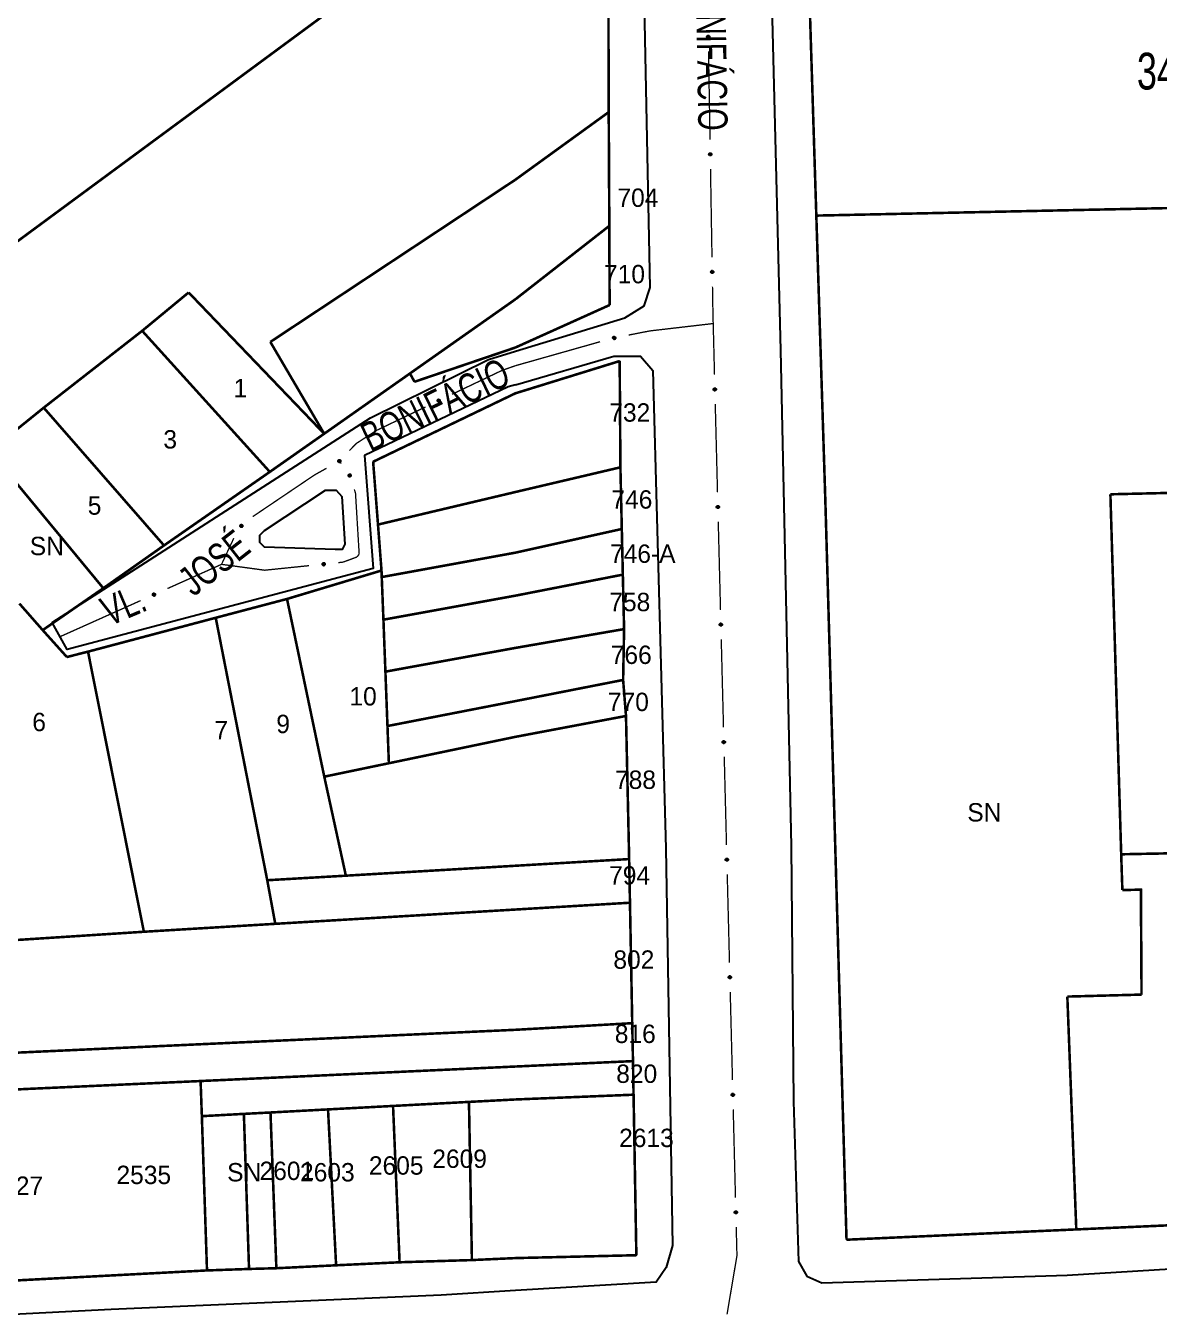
# Model space of a CAD drawing. Extents: x 202481 to 204056, y 4838981 to 4840330.
# Drawn here: x 203411 to 203565.2, y 4839208.1 to 4839383.6 of the extents above; entities that cross this region are included whole.
import ezdxf
from ezdxf.enums import TextEntityAlignment as Align

# ---------------------------------------------------------------- set-up
doc = ezdxf.new("R2010")
doc.units = 0
doc.header["$LTSCALE"] = 1.5
doc.header["$MEASUREMENT"] = 0
for name, color, linetype in [('CD_MALHA_LOTES', 7, 'CONTINUOUS'), ('CD_TXT_QUADRA', 7, 'CONTINUOUS'), ('RU-QUADRA', 210, 'CONTINUOUS'), ('SV-EIXO-RUA-PAV', 20, 'CONTINUOUS'), ('SV-RUA-PAVIM', 7, 'CONTINUOUS'), ('SV-TXT-RUA-N-PAV', 7, 'CONTINUOUS'), ('SV-TXT-RUA-PAV', 7, 'CONTINUOUS'), ('Th_NmrPort', 1, 'CONTINUOUS')]:
    doc.layers.add(name, color=color, linetype=linetype)
doc.styles.add('ARIAL', font='ARIAL.SHX')

msp = doc.modelspace()

# ---------------------------------------------------------------- linework, layer by layer
at = {"layer": 'CD_MALHA_LOTES', "linetype": 'Continuous', "const_width": 0.35, "flags": 128}
for points in [[(203514.69, 4839481.26), (203518.57, 4839357.76)], [(203490.23, 4839403.78), (203490.32, 4839371.84)], [(203396.11, 4839344.12), (203474.37, 4839401.84), (203477.62, 4839402.09)], [(203477.63, 4839362.65), (203490.32, 4839371.84)], [(203490.32, 4839371.84), (203490.4, 4839356.36)], [(203444.27, 4839340.57), (203477.63, 4839362.65)], [(203518.57, 4839357.76), (203598.3, 4839359.46)], [(203519.8, 4839318.93), (203518.57, 4839357.76)], [(203477.63, 4839346.38), (203490.4, 4839356.36)], [(203490.4, 4839356.36), (203490.44, 4839345.59)], [(203426.83, 4839342.08), (203433.15, 4839347.3)], [(203433.15, 4839347.3), (203451.6, 4839328.08)], [(203463.27, 4839336.28), (203477.63, 4839346.38)], [(203490.44, 4839345.59), (203477.62, 4839339.81)], [(203413.43, 4839331.62), (203426.83, 4839342.08)], [(203444.2, 4839322.89), (203426.83, 4839342.08)], [(203451.6, 4839328.08), (203444.27, 4839340.57)], [(203477.62, 4839339.81), (203463.89, 4839335.15)], [(203477.62, 4839333.58), (203491.81, 4839337.97)], [(203491.81, 4839337.97), (203491.91, 4839323.51)], [(203463.27, 4839336.28), (203451.6, 4839328.08)], [(203463.89, 4839335.15), (203463.27, 4839336.28)], [(203458.26, 4839324.27), (203477.62, 4839333.58)], [(203406.12, 4839325.72), (203413.43, 4839331.62)], [(203429.8, 4839312.88), (203413.43, 4839331.62)], [(203451.6, 4839328.08), (203444.2, 4839322.89)], [(203421.54, 4839307.06), (203406.12, 4839325.72)], [(203458.92, 4839315.72), (203458.26, 4839324.27)], [(203477.62, 4839320.15), (203491.91, 4839323.51)], [(203491.91, 4839323.51), (203492.1, 4839315.12)], [(203444.2, 4839322.89), (203429.8, 4839312.88)], [(203458.92, 4839315.72), (203477.62, 4839320.15)], [(203558.59, 4839319.84), (203587.87, 4839320.53)], [(203522.68, 4839218.42), (203519.8, 4839318.93)], [(203560.06, 4839270.86), (203558.59, 4839319.84)], [(203459.4, 4839309.47), (203458.92, 4839315.72)], [(203477.63, 4839311.9), (203492.1, 4839315.12)], [(203492.1, 4839315.12), (203492.24, 4839308.91)], [(203429.8, 4839312.88), (203421.54, 4839307.06)], [(203459.43, 4839308.58), (203477.63, 4839311.9)], [(203446.54, 4839305.6), (203459.4, 4839309.47)], [(203459.43, 4839308.58), (203459.4, 4839309.47)], [(203459.66, 4839302.78), (203459.43, 4839308.58)], [(203477.63, 4839306.05), (203492.24, 4839308.91)], [(203492.24, 4839308.91), (203492.41, 4839301.5)], [(203421.54, 4839307.06), (203413.29, 4839301.36)], [(203459.66, 4839302.78), (203477.63, 4839306.05)], [(203410.12, 4839304.97), (203413.29, 4839301.36)], [(203436.84, 4839303.04), (203446.54, 4839305.6)], [(203451.61, 4839281.42), (203446.54, 4839305.6)], [(203419.46, 4839298.43), (203436.84, 4839303.04)], [(203443.85, 4839267.33), (203436.84, 4839303.04)], [(203459.93, 4839295.71), (203459.66, 4839302.78)], [(203413.29, 4839301.36), (203416.58, 4839297.7)], [(203477.62, 4839298.94), (203492.41, 4839301.5)], [(203492.41, 4839301.5), (203492.28, 4839294.58)], [(203459.93, 4839295.71), (203477.62, 4839298.94)], [(203416.58, 4839297.7), (203419.46, 4839298.43)], [(203427.06, 4839260.32), (203419.46, 4839298.43)], [(203460.21, 4839288.31), (203459.93, 4839295.71)], [(203477.62, 4839291.7), (203492.28, 4839294.58)], [(203492.28, 4839294.58), (203492.67, 4839289.68)], [(203460.21, 4839288.31), (203477.62, 4839291.7)], [(203492.67, 4839289.68), (203477.63, 4839286.84)], [(203492.67, 4839289.68), (203493.1, 4839270.21)], [(203460.4, 4839283.25), (203460.21, 4839288.31)], [(203477.63, 4839286.84), (203460.4, 4839283.25)], [(203451.61, 4839281.42), (203460.4, 4839283.25)], [(203454.55, 4839267.95), (203451.61, 4839281.42)], [(203588.24, 4839271.42), (203560.06, 4839270.86)], [(203560.22, 4839265.99), (203560.06, 4839270.86)], [(203477.63, 4839269.3), (203454.55, 4839267.95)], [(203493.1, 4839270.21), (203477.63, 4839269.3)], [(203493.1, 4839270.21), (203493.21, 4839264.27)], [(203443.85, 4839267.33), (203454.55, 4839267.95)], [(203444.94, 4839261.4), (203443.85, 4839267.33)], [(203562.83, 4839251.77), (203562.74, 4839266.05), (203560.22, 4839265.99)], [(203493.21, 4839264.27), (203444.94, 4839261.4)], [(203493.21, 4839264.27), (203493.52, 4839247.88)], [(203406.51, 4839258.99), (203427.06, 4839260.32)], [(203444.94, 4839261.4), (203427.06, 4839260.32)], [(203552.73, 4839251.5), (203562.83, 4839251.77)], [(203553.95, 4839219.82), (203552.73, 4839251.5)], [(203407.37, 4839243.76), (203477.63, 4839246.98)], [(203477.63, 4839246.98), (203493.52, 4839247.88)], [(203493.52, 4839247.88), (203493.62, 4839242.72)], [(203434.78, 4839240.01), (203493.62, 4839242.72)], [(203493.62, 4839242.72), (203493.7, 4839238.15)], [(203407.59, 4839238.77), (203434.78, 4839240.01)], [(203434.95, 4839235.23), (203434.78, 4839240.01)], [(203471.3, 4839237.17), (203477.62, 4839237.5)], [(203477.62, 4839237.5), (203493.7, 4839238.15)], [(203493.7, 4839238.15), (203494.08, 4839216.31)], [(203444.29, 4839235.73), (203452.12, 4839236.15)], [(203452.12, 4839236.15), (203460.97, 4839236.62)], [(203453.22, 4839214.94), (203452.12, 4839236.15)], [(203460.97, 4839236.62), (203471.3, 4839237.17)], [(203461.86, 4839215.35), (203460.97, 4839236.62)], [(203471.7, 4839215.65), (203471.3, 4839237.17)], [(203434.95, 4839235.23), (203440.67, 4839235.54)], [(203435.65, 4839214.24), (203434.95, 4839235.23)], [(203440.67, 4839235.54), (203444.29, 4839235.73)], [(203441.37, 4839214.44), (203440.67, 4839235.54)], [(203445.09, 4839214.54), (203444.29, 4839235.73)], [(203587.57, 4839221.31), (203553.95, 4839219.82)], [(203553.95, 4839219.82), (203522.68, 4839218.42)], [(203453.22, 4839214.94), (203445.09, 4839214.54)], [(203461.86, 4839215.35), (203453.22, 4839214.94)], [(203471.7, 4839215.65), (203461.86, 4839215.35)], [(203477.64, 4839215.92), (203471.7, 4839215.65)], [(203494.08, 4839216.31), (203477.64, 4839215.92)], [(203435.65, 4839214.24), (203408.78, 4839212.83)], [(203441.37, 4839214.44), (203435.65, 4839214.24)], [(203445.09, 4839214.54), (203441.37, 4839214.44)]]:
    msp.add_lwpolyline(points, dxfattribs=at)
at = {"layer": 'RU-QUADRA', "linetype": 'Continuous', "const_width": 0.18, "flags": 128}
for points in [[(203587.57, 4839221.31), (203553.95, 4839219.82), (203522.68, 4839218.42), (203518.57, 4839357.76), (203514.69, 4839481.26), (203580.36, 4839482.67)], [(203408.78, 4839212.83), (203435.65, 4839214.24), (203441.37, 4839214.44), (203445.09, 4839214.54), (203453.22, 4839214.94), (203461.86, 4839215.35), (203471.7, 4839215.65), (203477.64, 4839215.92), (203494.08, 4839216.31), (203493.7, 4839238.15), (203493.62, 4839242.72), (203493.52, 4839247.88), (203493.21, 4839264.27), (203493.1, 4839270.21), (203492.67, 4839289.68), (203492.28, 4839294.58), (203492.41, 4839301.5), (203492.24, 4839308.91), (203492.1, 4839315.12), (203491.91, 4839323.51), (203491.81, 4839337.97), (203477.62, 4839333.58), (203458.26, 4839324.27), (203458.92, 4839315.72), (203459.4, 4839309.47), (203446.54, 4839305.6), (203436.84, 4839303.04), (203419.46, 4839298.43), (203416.58, 4839297.7), (203413.29, 4839301.36), (203421.54, 4839307.06), (203429.8, 4839312.88), (203444.2, 4839322.89), (203451.6, 4839328.08), (203463.27, 4839336.28), (203463.89, 4839335.15), (203477.63, 4839339.815), (203490.44, 4839345.59), (203490.4, 4839356.36), (203490.32, 4839371.84), (203490.23, 4839403.78)]]:
    msp.add_lwpolyline(points, dxfattribs=at)
at = {"layer": 'SV-EIXO-RUA-PAV'}
for points in [[(203503.762066, 4839381.951533), (203503.726428, 4839381.98503), (203503.702649, 4839382.021106), (203503.691477, 4839382.056903), (203503.689852, 4839382.091111), (203503.692132, 4839382.126294), (203503.702256, 4839382.161259), (203503.722089, 4839382.197577), (203503.75544, 4839382.233562), (203503.793997, 4839382.255492), (203503.828507, 4839382.268323), (203503.864079, 4839382.272071), (203503.89822, 4839382.269284), (203503.934192, 4839382.257566), (203503.970801, 4839382.237108), (203504.006173, 4839382.202697), (203504.029243, 4839382.167169), (203504.039141, 4839382.13226), (203504.042682, 4839382.096475), (203504.039924, 4839382.060584), (203504.029788, 4839382.026319), (203504.009123, 4839381.989496), (203503.974697, 4839381.955034), (203503.939525, 4839381.93162), (203503.904765, 4839381.921235), (203503.869455, 4839381.918542), (203503.834139, 4839381.920399), (203503.798567, 4839381.929113), (203503.762066, 4839381.951533)], [(203504.030683, 4839365.953788), (203503.995045, 4839365.987285), (203503.971266, 4839366.023361), (203503.960094, 4839366.059158), (203503.958469, 4839366.093366), (203503.960749, 4839366.128549), (203503.970873, 4839366.163514), (203503.990706, 4839366.199832), (203504.024057, 4839366.235817), (203504.062614, 4839366.257747), (203504.097123, 4839366.270578), (203504.132696, 4839366.274326), (203504.166837, 4839366.271539), (203504.202809, 4839366.259821), (203504.239418, 4839366.239363), (203504.27479, 4839366.204952), (203504.29786, 4839366.169424), (203504.307757, 4839366.134515), (203504.311299, 4839366.09873), (203504.308541, 4839366.062839), (203504.298405, 4839366.028574), (203504.27774, 4839365.991751), (203504.243314, 4839365.957289), (203504.208142, 4839365.933875), (203504.173381, 4839365.92349), (203504.138072, 4839365.920797), (203504.102755, 4839365.922654), (203504.067184, 4839365.931368), (203504.030683, 4839365.953788)], [(203504.299299, 4839349.956043), (203504.263662, 4839349.98954), (203504.239883, 4839350.025616), (203504.22871, 4839350.061413), (203504.227086, 4839350.095621), (203504.229366, 4839350.130804), (203504.23949, 4839350.165769), (203504.259323, 4839350.202087), (203504.292674, 4839350.238072), (203504.331231, 4839350.260002), (203504.36574, 4839350.272833), (203504.401312, 4839350.276581), (203504.435454, 4839350.273794), (203504.471426, 4839350.262076), (203504.508034, 4839350.241618), (203504.543407, 4839350.207207), (203504.566477, 4839350.171679), (203504.576374, 4839350.13677), (203504.579916, 4839350.100985), (203504.577158, 4839350.065094), (203504.567022, 4839350.030829), (203504.546357, 4839349.994006), (203504.511931, 4839349.959544), (203504.476759, 4839349.93613), (203504.441998, 4839349.925745), (203504.406688, 4839349.923052), (203504.371372, 4839349.924909), (203504.335801, 4839349.933623), (203504.299299, 4839349.956043)], [(203490.913192, 4839341.204499), (203490.939929, 4839341.245452), (203490.971282, 4839341.275182), (203491.00457, 4839341.292451), (203491.037964, 4839341.300042), (203491.073003, 4839341.30396), (203491.1092, 4839341.300116), (203491.148431, 4839341.28695), (203491.1897, 4839341.260417), (203491.218045, 4839341.226297), (203491.236722, 4839341.194568), (203491.246642, 4839341.160202), (203491.249877, 4839341.1261), (203491.244641, 4839341.088632), (203491.230911, 4839341.049006), (203491.203227, 4839341.008154), (203491.172289, 4839340.979218), (203491.139653, 4839340.96336), (203491.105041, 4839340.953605), (203491.069221, 4839340.950035), (203491.03371, 4839340.954013), (203490.993838, 4839340.967909), (203490.953879, 4839340.995767), (203490.924667, 4839341.026295), (203490.908354, 4839341.058699), (203490.899518, 4839341.092991), (203490.895162, 4839341.128087), (203490.897511, 4839341.164635), (203490.913192, 4839341.204499)], [(203504.660044, 4839333.959289), (203504.624117, 4839333.992474), (203504.600026, 4839334.028342), (203504.588543, 4839334.064041), (203504.586621, 4839334.098233), (203504.588595, 4839334.133435), (203504.598415, 4839334.168487), (203504.617931, 4839334.204976), (203504.650968, 4839334.241249), (203504.689333, 4839334.263514), (203504.72373, 4839334.276644), (203504.759268, 4839334.280701), (203504.793433, 4839334.278211), (203504.829505, 4839334.266806), (203504.86629, 4839334.246667), (203504.90196, 4839334.212564), (203504.925338, 4839334.177238), (203504.935538, 4839334.142417), (203504.939391, 4839334.106664), (203504.936945, 4839334.07075), (203504.927107, 4839334.036398), (203504.906763, 4839333.999397), (203504.872637, 4839333.964637), (203504.83767, 4839333.940918), (203504.803001, 4839333.930232), (203504.767716, 4839333.927232), (203504.732385, 4839333.928782), (203504.696739, 4839333.937187), (203504.660044, 4839333.959289)], [(203467.011151, 4839332.620459), (203467.026786, 4839332.666802), (203467.049699, 4839332.703434), (203467.077603, 4839332.728486), (203467.108034, 4839332.744194), (203467.140977, 4839332.756758), (203467.176984, 4839332.762098), (203467.218261, 4839332.759172), (203467.264859, 4839332.743815), (203467.300842, 4839332.717876), (203467.326867, 4839332.691833), (203467.345074, 4839332.661044), (203467.356743, 4839332.628838), (203467.361052, 4839332.591252), (203467.357678, 4839332.549451), (203467.341102, 4839332.502969), (203467.318393, 4839332.46721), (203467.290766, 4839332.443687), (203467.259697, 4839332.425579), (203467.225912, 4839332.413155), (203467.190536, 4839332.408117), (203467.148455, 4839332.41159), (203467.102794, 4839332.428559), (203467.06687, 4839332.450802), (203467.042965, 4839332.478091), (203467.025826, 4839332.509079), (203467.012823, 4839332.541967), (203467.005949, 4839332.577939), (203467.011151, 4839332.620459)], [(203453.491112, 4839324.332413), (203453.489375, 4839324.381291), (203453.497876, 4839324.423654), (203453.515137, 4839324.456946), (203453.53806, 4839324.482388), (203453.564444, 4839324.505776), (203453.596246, 4839324.523486), (203453.635897, 4839324.535324), (203453.684916, 4839324.537412), (203453.72774, 4839324.52585), (203453.761285, 4839324.510675), (203453.789191, 4839324.488299), (203453.811481, 4839324.462288), (203453.828785, 4839324.428645), (203453.84039, 4839324.388346), (203453.841296, 4839324.339005), (203453.832676, 4839324.29753), (203453.815136, 4839324.265767), (203453.792463, 4839324.237855), (203453.765241, 4839324.214301), (203453.733923, 4839324.197096), (203453.693327, 4839324.185485), (203453.644615, 4839324.185236), (203453.603151, 4839324.193361), (203453.57115, 4839324.210451), (203453.544173, 4839324.233391), (203453.520394, 4839324.259568), (203453.50126, 4839324.290795), (203453.491112, 4839324.332413)], [(203455.064363, 4839322.214518), (203455.016018, 4839322.221918), (203454.975981, 4839322.238164), (203454.946488, 4839322.261325), (203454.925762, 4839322.288587), (203454.9077, 4839322.318866), (203454.896225, 4839322.353412), (203454.891982, 4839322.394574), (203454.899065, 4839322.443123), (203454.918403, 4839322.483044), (203454.939563, 4839322.513174), (203454.966746, 4839322.536422), (203454.996455, 4839322.553475), (203455.032733, 4839322.564208), (203455.074489, 4839322.5681), (203455.123135, 4839322.559797), (203455.162277, 4839322.543601), (203455.190216, 4839322.520449), (203455.213415, 4839322.492973), (203455.231484, 4839322.461839), (203455.242553, 4839322.427864), (203455.246396, 4839322.385815), (203455.237564, 4839322.33791), (203455.221856, 4839322.298686), (203455.199103, 4839322.270429), (203455.171538, 4839322.248199), (203455.141389, 4839322.229714), (203455.107143, 4839322.216733), (203455.064363, 4839322.214518)], [(203505.067675, 4839317.964482), (203505.031747, 4839317.997668), (203505.007656, 4839318.033536), (203504.996173, 4839318.069235), (203504.994251, 4839318.103427), (203504.996225, 4839318.138628), (203505.006045, 4839318.17368), (203505.025562, 4839318.210169), (203505.058598, 4839318.246443), (203505.096963, 4839318.268707), (203505.13136, 4839318.281838), (203505.166898, 4839318.285894), (203505.201063, 4839318.283404), (203505.237135, 4839318.271999), (203505.27392, 4839318.25186), (203505.30959, 4839318.217758), (203505.332968, 4839318.182432), (203505.343168, 4839318.14761), (203505.347021, 4839318.111857), (203505.344575, 4839318.075943), (203505.334737, 4839318.041591), (203505.314393, 4839318.004591), (203505.280267, 4839317.96983), (203505.2453, 4839317.946112), (203505.210631, 4839317.935425), (203505.175346, 4839317.932425), (203505.140015, 4839317.933975), (203505.10437, 4839317.94238), (203505.067675, 4839317.964482)], [(203440.150352, 4839315.526653), (203440.153955, 4839315.575429), (203440.167026, 4839315.616612), (203440.187815, 4839315.647823), (203440.213376, 4839315.670613), (203440.242153, 4839315.690984), (203440.275698, 4839315.70512), (203440.316403, 4839315.712563), (203440.365357, 4839315.709292), (203440.406665, 4839315.693129), (203440.438355, 4839315.674385), (203440.463654, 4839315.649099), (203440.482974, 4839315.620812), (203440.496506, 4839315.585483), (203440.503646, 4839315.544158), (203440.499165, 4839315.495013), (203440.486073, 4839315.454726), (203440.465173, 4839315.425065), (203440.439591, 4839315.399792), (203440.409963, 4839315.379348), (203440.376956, 4839315.365661), (203440.335335, 4839315.358547), (203440.286887, 4839315.363612), (203440.246556, 4839315.376211), (203440.21661, 4839315.396689), (203440.192296, 4839315.422435), (203440.171513, 4839315.451049), (203440.155899, 4839315.484177), (203440.150352, 4839315.526653)], [(203451.378949, 4839310.432927), (203451.409263, 4839310.471308), (203451.443164, 4839310.498096), (203451.477871, 4839310.5123), (203451.511812, 4839310.516855), (203451.547061, 4839310.517604), (203451.582766, 4839310.510518), (203451.620653, 4839310.493875), (203451.659368, 4839310.463737), (203451.684527, 4839310.427204), (203451.700273, 4839310.393923), (203451.70706, 4839310.358804), (203451.707213, 4839310.324549), (203451.698627, 4839310.287705), (203451.681386, 4839310.249475), (203451.650138, 4839310.211279), (203451.616722, 4839310.185245), (203451.582792, 4839310.172388), (203451.547442, 4839310.165788), (203451.511446, 4839310.165455), (203451.476438, 4839310.172612), (203451.437978, 4839310.19004), (203451.400687, 4839310.221381), (203451.374341, 4839310.254414), (203451.36101, 4839310.288155), (203451.355296, 4839310.323103), (203451.354116, 4839310.358448), (203451.359744, 4839310.394636), (203451.378949, 4839310.432927)], [(203428.260876, 4839306.234342), (203428.277653, 4839306.280282), (203428.301466, 4839306.316336), (203428.329982, 4839306.34069), (203428.360793, 4839306.35564), (203428.394036, 4839306.367384), (203428.430165, 4839306.37183), (203428.471357, 4839306.367883), (203428.51756, 4839306.351377), (203428.55289, 4839306.324555), (203428.578262, 4839306.297876), (203428.595701, 4839306.266646), (203428.606569, 4839306.23416), (203428.609946, 4839306.196479), (203428.605538, 4839306.154774), (203428.587817, 4839306.108717), (203428.564228, 4839306.073531), (203428.536027, 4839306.050699), (203428.50452, 4839306.033366), (203428.470438, 4839306.021783), (203428.434948, 4839306.017623), (203428.392965, 4839306.022137), (203428.347738, 4839306.04023), (203428.312376, 4839306.063356), (203428.289155, 4839306.091229), (203428.272789, 4839306.122632), (203428.260604, 4839306.155832), (203428.254622, 4839306.191963), (203428.260876, 4839306.234342)], [(203505.475305, 4839301.969676), (203505.439378, 4839302.002861), (203505.415286, 4839302.038729), (203505.403803, 4839302.074428), (203505.401881, 4839302.10862), (203505.403855, 4839302.143822), (203505.413675, 4839302.178873), (203505.433192, 4839302.215363), (203505.466228, 4839302.251636), (203505.504593, 4839302.273901), (203505.53899, 4839302.287031), (203505.574528, 4839302.291088), (203505.608693, 4839302.288597), (203505.644765, 4839302.277193), (203505.68155, 4839302.257053), (203505.717221, 4839302.222951), (203505.740598, 4839302.187625), (203505.750799, 4839302.152804), (203505.754651, 4839302.11705), (203505.752205, 4839302.081136), (203505.742367, 4839302.046785), (203505.722023, 4839302.009784), (203505.687897, 4839301.975024), (203505.65293, 4839301.951305), (203505.618261, 4839301.940618), (203505.582976, 4839301.937618), (203505.547645, 4839301.939169), (203505.512, 4839301.947573), (203505.475305, 4839301.969676)], [(203505.882935, 4839285.974869), (203505.847008, 4839286.008055), (203505.822916, 4839286.043922), (203505.811433, 4839286.079621), (203505.809511, 4839286.113814), (203505.811485, 4839286.149015), (203505.821305, 4839286.184067), (203505.840822, 4839286.220556), (203505.873858, 4839286.256829), (203505.912224, 4839286.279094), (203505.94662, 4839286.292225), (203505.982158, 4839286.296281), (203506.016323, 4839286.293791), (203506.052395, 4839286.282386), (203506.08918, 4839286.262247), (203506.124851, 4839286.228145), (203506.148228, 4839286.192819), (203506.158429, 4839286.157997), (203506.162281, 4839286.122244), (203506.159835, 4839286.08633), (203506.149997, 4839286.051978), (203506.129653, 4839286.014978), (203506.095528, 4839285.980217), (203506.06056, 4839285.956498), (203506.025891, 4839285.945812), (203505.990606, 4839285.942812), (203505.955275, 4839285.944362), (203505.91963, 4839285.952767), (203505.882935, 4839285.974869)], [(203506.290565, 4839269.980062), (203506.254638, 4839270.013248), (203506.230546, 4839270.049116), (203506.219063, 4839270.084815), (203506.217141, 4839270.119007), (203506.219115, 4839270.154209), (203506.228935, 4839270.18926), (203506.248452, 4839270.225749), (203506.281488, 4839270.262023), (203506.319854, 4839270.284287), (203506.35425, 4839270.297418), (203506.389788, 4839270.301475), (203506.423953, 4839270.298984), (203506.460025, 4839270.28758), (203506.49681, 4839270.26744), (203506.532481, 4839270.233338), (203506.555858, 4839270.198012), (203506.566059, 4839270.163191), (203506.569911, 4839270.127437), (203506.567465, 4839270.091523), (203506.557627, 4839270.057171), (203506.537283, 4839270.020171), (203506.503158, 4839269.98541), (203506.468191, 4839269.961692), (203506.433522, 4839269.951005), (203506.398237, 4839269.948005), (203506.362906, 4839269.949556), (203506.32726, 4839269.95796), (203506.290565, 4839269.980062)], [(203506.698195, 4839253.985256), (203506.662268, 4839254.018441), (203506.638176, 4839254.054309), (203506.626693, 4839254.090008), (203506.624771, 4839254.1242), (203506.626745, 4839254.159402), (203506.636565, 4839254.194454), (203506.656082, 4839254.230943), (203506.689119, 4839254.267216), (203506.727484, 4839254.289481), (203506.76188, 4839254.302611), (203506.797419, 4839254.306668), (203506.831583, 4839254.304178), (203506.867655, 4839254.292773), (203506.90444, 4839254.272634), (203506.940111, 4839254.238531), (203506.963488, 4839254.203205), (203506.973689, 4839254.168384), (203506.977541, 4839254.132631), (203506.975095, 4839254.096717), (203506.965257, 4839254.062365), (203506.944913, 4839254.025365), (203506.910788, 4839253.990604), (203506.875821, 4839253.966885), (203506.841152, 4839253.956199), (203506.805867, 4839253.953199), (203506.770536, 4839253.954749), (203506.73489, 4839253.963154), (203506.698195, 4839253.985256)], [(203507.105825, 4839237.990449), (203507.069898, 4839238.023635), (203507.045806, 4839238.059503), (203507.034323, 4839238.095202), (203507.032401, 4839238.129394), (203507.034375, 4839238.164596), (203507.044195, 4839238.199647), (203507.063712, 4839238.236136), (203507.096749, 4839238.27241), (203507.135114, 4839238.294674), (203507.16951, 4839238.307805), (203507.205049, 4839238.311862), (203507.239213, 4839238.309371), (203507.275285, 4839238.297966), (203507.312071, 4839238.277827), (203507.347741, 4839238.243725), (203507.371118, 4839238.208399), (203507.381319, 4839238.173577), (203507.385171, 4839238.137824), (203507.382725, 4839238.10191), (203507.372887, 4839238.067558), (203507.352543, 4839238.030558), (203507.318418, 4839237.995797), (203507.283451, 4839237.972079), (203507.248782, 4839237.961392), (203507.213497, 4839237.958392), (203507.178166, 4839237.959942), (203507.14252, 4839237.968347), (203507.105825, 4839237.990449)], [(203507.513455, 4839221.995643), (203507.477528, 4839222.028828), (203507.453436, 4839222.064696), (203507.441953, 4839222.100395), (203507.440031, 4839222.134587), (203507.442005, 4839222.169789), (203507.451825, 4839222.20484), (203507.471342, 4839222.24133), (203507.504379, 4839222.277603), (203507.542744, 4839222.299868), (203507.577141, 4839222.312998), (203507.612679, 4839222.317055), (203507.646843, 4839222.314565), (203507.682916, 4839222.30316), (203507.719701, 4839222.28302), (203507.755371, 4839222.248918), (203507.778749, 4839222.213592), (203507.788949, 4839222.178771), (203507.792801, 4839222.143017), (203507.790355, 4839222.107103), (203507.780517, 4839222.072752), (203507.760173, 4839222.035751), (203507.726048, 4839222.000991), (203507.691081, 4839221.977272), (203507.656412, 4839221.966585), (203507.621127, 4839221.963585), (203507.585796, 4839221.965136), (203507.55015, 4839221.97354), (203507.513455, 4839221.995643)]]:
    msp.add_lwpolyline(points, close=True, dxfattribs=at)
for points in [[(203503.702649, 4839382.021106), (203503.692132, 4839382.126294)], [(203503.712784, 4839382.005536), (203503.698329, 4839382.134942)], [(203503.726428, 4839381.98503), (203503.702256, 4839382.161259)], [(203503.743395, 4839381.970568), (203503.712718, 4839382.17203)], [(203503.762066, 4839381.951533), (203503.722089, 4839382.197577)], [(203503.7821, 4839381.941194), (203503.740705, 4839382.212077)], [(203503.798567, 4839381.929113), (203503.75544, 4839382.233562)], [(203503.816415, 4839381.929488), (203503.774355, 4839382.239936)], [(203503.834139, 4839381.920399), (203503.793997, 4839382.255492)], [(203503.850638, 4839381.923239), (203503.809553, 4839382.256904)], [(203503.869455, 4839381.918542), (203503.828507, 4839382.268323)], [(203503.887497, 4839381.922493), (203503.848935, 4839382.268483)], [(203503.904765, 4839381.921235), (203503.864079, 4839382.272071)], [(203503.922856, 4839381.92991), (203503.881702, 4839382.267668)], [(203503.939525, 4839381.93162), (203503.89822, 4839382.269284)], [(203503.958076, 4839381.945513), (203503.917335, 4839382.258714)], [(203503.974697, 4839381.955034), (203503.934192, 4839382.257566)], [(203503.990316, 4839381.976079), (203503.953059, 4839382.244302)], [(203504.009123, 4839381.989496), (203503.970801, 4839382.237108)], [(203504.016984, 4839382.013374), (203503.989082, 4839382.212153)], [(203504.029788, 4839382.026319), (203504.006173, 4839382.202697)], [(203504.034148, 4839382.04778), (203504.018305, 4839382.178526)], [(203504.039924, 4839382.060584), (203504.029243, 4839382.167169)], [(203503.971266, 4839366.023361), (203503.960749, 4839366.128549)], [(203503.981401, 4839366.007791), (203503.966946, 4839366.137197)], [(203503.995045, 4839365.987285), (203503.970873, 4839366.163514)], [(203504.012012, 4839365.972823), (203503.981335, 4839366.174285)], [(203504.030683, 4839365.953788), (203503.990706, 4839366.199832)], [(203504.050717, 4839365.943449), (203504.009322, 4839366.214332)], [(203504.067184, 4839365.931368), (203504.024057, 4839366.235817)], [(203504.085032, 4839365.931743), (203504.042972, 4839366.242191)], [(203504.102755, 4839365.922654), (203504.062614, 4839366.257747)], [(203504.119255, 4839365.925494), (203504.078169, 4839366.259159)], [(203504.138072, 4839365.920797), (203504.097123, 4839366.270578)], [(203504.156114, 4839365.924748), (203504.117552, 4839366.270738)], [(203504.173381, 4839365.92349), (203504.132696, 4839366.274326)], [(203504.191472, 4839365.932165), (203504.150319, 4839366.269923)], [(203504.208142, 4839365.933875), (203504.166837, 4839366.271539)], [(203504.226693, 4839365.947768), (203504.185951, 4839366.260969)], [(203504.243314, 4839365.957289), (203504.202809, 4839366.259821)], [(203504.258933, 4839365.978334), (203504.221676, 4839366.246557)], [(203504.27774, 4839365.991751), (203504.239418, 4839366.239363)], [(203504.285601, 4839366.015629), (203504.257698, 4839366.214408)], [(203504.298405, 4839366.028574), (203504.27479, 4839366.204952)], [(203504.302765, 4839366.050035), (203504.286922, 4839366.180781)], [(203504.308541, 4839366.062839), (203504.29786, 4839366.169424)], [(203504.239883, 4839350.025616), (203504.229366, 4839350.130804)], [(203504.250018, 4839350.010046), (203504.235563, 4839350.139452)], [(203504.263662, 4839349.98954), (203504.23949, 4839350.165769)], [(203504.280629, 4839349.975078), (203504.249952, 4839350.17654)], [(203504.299299, 4839349.956043), (203504.259323, 4839350.202087)], [(203504.319334, 4839349.945704), (203504.277938, 4839350.216587)], [(203504.335801, 4839349.933623), (203504.292674, 4839350.238072)], [(203504.353649, 4839349.933998), (203504.311589, 4839350.244446)], [(203504.371372, 4839349.924909), (203504.331231, 4839350.260002)], [(203504.387871, 4839349.927749), (203504.346786, 4839350.261414)], [(203504.406688, 4839349.923052), (203504.36574, 4839350.272833)], [(203504.424731, 4839349.927003), (203504.386169, 4839350.272993)], [(203504.441998, 4839349.925745), (203504.401312, 4839350.276581)], [(203504.460089, 4839349.93442), (203504.418935, 4839350.272178)], [(203504.476759, 4839349.93613), (203504.435454, 4839350.273794)], [(203504.49531, 4839349.950023), (203504.454568, 4839350.263224)], [(203504.511931, 4839349.959544), (203504.471426, 4839350.262076)], [(203504.52755, 4839349.980589), (203504.490293, 4839350.248812)], [(203504.546357, 4839349.994006), (203504.508034, 4839350.241618)], [(203504.554218, 4839350.017884), (203504.526315, 4839350.216663)], [(203504.567022, 4839350.030829), (203504.543407, 4839350.207207)], [(203504.571381, 4839350.05229), (203504.555539, 4839350.183036)], [(203504.577158, 4839350.065094), (203504.566477, 4839350.171679)], [(203490.895162, 4839341.128087), (203491.218045, 4839341.226297)], [(203490.897511, 4839341.164635), (203491.1897, 4839341.260417)], [(203490.899518, 4839341.092991), (203491.236722, 4839341.194568)], [(203490.900847, 4839341.11234), (203491.222159, 4839341.211229)], [(203490.901006, 4839341.147129), (203491.199289, 4839341.242911)], [(203490.906521, 4839341.182963), (203491.165967, 4839341.271162)], [(203490.913192, 4839341.204499), (203491.148431, 4839341.28695)], [(203490.928662, 4839341.226214), (203491.121638, 4839341.291702)], [(203490.939929, 4839341.245452), (203491.1092, 4839341.300116)], [(203490.957729, 4839341.262477), (203491.082602, 4839341.299373)], [(203490.971282, 4839341.275182), (203491.073003, 4839341.30396)], [(203490.906569, 4839341.07592), (203491.240457, 4839341.174484)], [(203490.908354, 4839341.058699), (203491.246642, 4839341.160202)], [(203490.920064, 4839341.042407), (203491.245394, 4839341.142081)], [(203490.924667, 4839341.026295), (203491.249877, 4839341.1261)], [(203490.941595, 4839341.010464), (203491.242818, 4839341.10543)], [(203490.953879, 4839340.995767), (203491.244641, 4839341.088632)], [(203490.977334, 4839340.984075), (203491.234886, 4839341.067734)], [(203490.993838, 4839340.967909), (203491.230911, 4839341.049006)], [(203491.018723, 4839340.964351), (203491.209544, 4839341.026638)], [(203491.03371, 4839340.954013), (203491.203227, 4839341.008154)], [(203491.055603, 4839340.953479), (203491.181554, 4839340.991976)], [(203491.069221, 4839340.950035), (203491.172289, 4839340.979218)], [(203504.624117, 4839333.992474), (203504.598415, 4839334.168487)], [(203504.641209, 4839333.97816), (203504.608783, 4839334.179349)], [(203504.660044, 4839333.959289), (203504.617931, 4839334.204976)], [(203504.680168, 4839333.949124), (203504.63642, 4839334.219637)], [(203504.696739, 4839333.937187), (203504.650968, 4839334.241249)], [(203504.714583, 4839333.937716), (203504.669827, 4839334.247788)], [(203504.732385, 4839333.928782), (203504.689333, 4839334.263514)], [(203504.748859, 4839333.931765), (203504.704876, 4839334.265061)], [(203504.767716, 4839333.927232), (203504.72373, 4839334.276644)], [(203504.785724, 4839333.93134), (203504.744156, 4839334.276981)], [(203504.803001, 4839333.930232), (203504.759268, 4839334.280701)], [(203504.821016, 4839333.939064), (203504.776929, 4839334.276452)], [(203504.83767, 4839333.940918), (203504.793433, 4839334.278211)], [(203504.8561, 4839333.954973), (203504.812638, 4839334.267807)], [(203504.872637, 4839333.964637), (203504.829505, 4839334.266806)], [(203504.888073, 4839333.985817), (203504.848487, 4839334.253706)], [(203504.906763, 4839333.999397), (203504.86629, 4839334.246667)], [(203504.914416, 4839334.023342), (203504.884787, 4839334.221872)], [(203504.927107, 4839334.036398), (203504.90196, 4839334.212564)], [(203504.93128, 4839334.057896), (203504.914302, 4839334.1885)], [(203504.936945, 4839334.07075), (203504.925338, 4839334.177238)], [(203467.005949, 4839332.577939), (203467.264859, 4839332.743815)], [(203467.010084, 4839332.597939), (203467.239191, 4839332.748276)], [(203467.011151, 4839332.620459), (203467.218261, 4839332.759172)], [(203467.012823, 4839332.541967), (203467.300842, 4839332.717876)], [(203467.013715, 4839332.561865), (203467.278525, 4839332.729266)], [(203467.020693, 4839332.645356), (203467.191132, 4839332.757066)], [(203467.02227, 4839332.528145), (203467.308597, 4839332.704318)], [(203467.025826, 4839332.509079), (203467.326867, 4839332.691833)], [(203467.026786, 4839332.666802), (203467.176984, 4839332.762098)], [(203467.036926, 4839332.494316), (203467.335511, 4839332.673323)], [(203467.039757, 4839332.68774), (203467.151419, 4839332.754721)], [(203467.042965, 4839332.478091), (203467.345074, 4839332.661044)], [(203467.049699, 4839332.703434), (203467.140977, 4839332.756758)], [(203467.05838, 4839332.465249), (203467.348402, 4839332.643187)], [(203467.06687, 4839332.450802), (203467.356743, 4839332.628838)], [(203467.087222, 4839332.439712), (203467.355083, 4839332.607059)], [(203467.102794, 4839332.428559), (203467.361052, 4839332.591252)], [(203467.128429, 4839332.42311), (203467.356839, 4839332.568577)], [(203467.148455, 4839332.41159), (203467.357678, 4839332.549451)], [(203467.173438, 4839332.414375), (203467.342591, 4839332.522445)], [(203467.190536, 4839332.408117), (203467.341102, 4839332.502969)], [(203467.211866, 4839332.413081), (203467.32417, 4839332.481881)], [(203467.225912, 4839332.413155), (203467.318393, 4839332.46721)], [(203504.600026, 4839334.028342), (203504.588595, 4839334.133435)], [(203504.610296, 4839334.012862), (203504.594716, 4839334.142136)], [(203453.489375, 4839324.381291), (203453.596246, 4839324.523486)], [(203453.491112, 4839324.332413), (203453.635897, 4839324.535324)], [(203453.491248, 4839324.359076), (203453.611259, 4839324.523774)], [(203453.494117, 4839324.405461), (203453.574933, 4839324.507557)], [(203453.497876, 4839324.423654), (203453.564444, 4839324.505776)], [(203453.498066, 4839324.310967), (203453.659326, 4839324.532522)], [(203453.50126, 4839324.290795), (203453.684916, 4839324.537412)], [(203453.514201, 4839324.278499), (203453.702838, 4839324.528626)], [(203453.520394, 4839324.259568), (203453.72774, 4839324.52585)], [(203453.534112, 4839324.249972), (203453.739783, 4839324.515904)], [(203453.544173, 4839324.233391), (203453.761285, 4839324.510675)], [(203453.55977, 4839324.223498), (203453.775908, 4839324.49641)], [(203453.57115, 4839324.210451), (203453.789191, 4839324.488299)], [(203453.590107, 4839324.20388), (203453.79861, 4839324.472768)], [(203453.603151, 4839324.193361), (203453.811481, 4839324.462288)], [(203453.626108, 4839324.190173), (203453.817619, 4839324.441326)], [(203453.644615, 4839324.185236), (203453.828785, 4839324.428645)], [(203453.670523, 4839324.189191), (203453.832851, 4839324.405943)], [(203453.693327, 4839324.185485), (203453.84039, 4839324.388346)], [(203453.715717, 4839324.196913), (203453.835811, 4839324.357752)], [(203453.733923, 4839324.197096), (203453.841296, 4839324.339005)], [(203453.752126, 4839324.209272), (203453.8329, 4839324.313296)], [(203453.765241, 4839324.214301), (203453.832676, 4839324.29753)], [(203455.064363, 4839322.214518), (203454.891982, 4839322.394574)], [(203455.016018, 4839322.221918), (203454.896225, 4839322.353412)], [(203455.038193, 4839322.219619), (203454.89874, 4839322.368216)], [(203455.107143, 4839322.216733), (203454.899065, 4839322.443123)], [(203455.08673, 4839322.217354), (203454.899101, 4839322.417071)], [(203454.975981, 4839322.238164), (203454.9077, 4839322.318866)], [(203454.993155, 4839322.23108), (203454.907905, 4839322.329503)], [(203455.121635, 4839322.227157), (203454.911036, 4839322.459095)], [(203455.141389, 4839322.229714), (203454.918403, 4839322.483044)], [(203455.153373, 4839322.241404), (203454.930419, 4839322.493023)], [(203455.171538, 4839322.248199), (203454.939563, 4839322.513174)], [(203455.184164, 4839322.26168), (203454.956303, 4839322.524883)], [(203455.199103, 4839322.270429), (203454.966746, 4839322.536422)], [(203455.209091, 4839322.28783), (203454.983761, 4839322.542782)], [(203455.221856, 4839322.298686), (203454.996455, 4839322.553475)], [(203455.229266, 4839322.320647), (203455.018194, 4839322.555599)], [(203455.237564, 4839322.33791), (203455.032733, 4839322.564208)], [(203455.238506, 4839322.364101), (203455.055795, 4839322.563972)], [(203455.246396, 4839322.385815), (203455.074489, 4839322.5681)], [(203455.23934, 4839322.409942), (203455.103693, 4839322.557901)], [(203455.242553, 4839322.427864), (203455.123135, 4839322.559797)], [(203455.233982, 4839322.448016), (203455.146829, 4839322.546759)], [(203455.231484, 4839322.461839), (203455.162277, 4839322.543601)], [(203505.007656, 4839318.033536), (203504.996225, 4839318.138628)], [(203505.017926, 4839318.018055), (203505.002346, 4839318.14733)], [(203505.031747, 4839317.997668), (203505.006045, 4839318.17368)], [(203505.048839, 4839317.983354), (203505.016413, 4839318.184542)], [(203505.067675, 4839317.964482), (203505.025562, 4839318.210169)], [(203505.087798, 4839317.954317), (203505.04405, 4839318.224831)], [(203505.10437, 4839317.94238), (203505.058598, 4839318.246443)], [(203505.122213, 4839317.94291), (203505.077457, 4839318.252981)], [(203505.140015, 4839317.933975), (203505.096963, 4839318.268707)], [(203505.156489, 4839317.936958), (203505.112506, 4839318.270254)], [(203505.175346, 4839317.932425), (203505.13136, 4839318.281838)], [(203505.193354, 4839317.936533), (203505.151786, 4839318.282175)], [(203505.210631, 4839317.935425), (203505.166898, 4839318.285894)], [(203505.228646, 4839317.944257), (203505.184559, 4839318.281645)], [(203505.2453, 4839317.946112), (203505.201063, 4839318.283404)], [(203505.26373, 4839317.960166), (203505.220268, 4839318.273)], [(203505.280267, 4839317.96983), (203505.237135, 4839318.271999)], [(203505.295703, 4839317.99101), (203505.256117, 4839318.258899)], [(203505.314393, 4839318.004591), (203505.27392, 4839318.25186)], [(203505.322046, 4839318.028536), (203505.292417, 4839318.227065)], [(203505.334737, 4839318.041591), (203505.30959, 4839318.217758)], [(203505.33891, 4839318.063089), (203505.321932, 4839318.193693)], [(203505.344575, 4839318.075943), (203505.332968, 4839318.182432)], [(203440.150352, 4839315.526653), (203440.316403, 4839315.712563)], [(203440.153394, 4839315.553142), (203440.290653, 4839315.703769)], [(203440.153955, 4839315.575429), (203440.275698, 4839315.70512)], [(203440.154925, 4839315.504577), (203440.339387, 4839315.707222)], [(203440.155899, 4839315.484177), (203440.365357, 4839315.709292)], [(203440.161305, 4839315.598938), (203440.252774, 4839315.69161)], [(203440.167026, 4839315.616612), (203440.242153, 4839315.690984)], [(203440.167423, 4839315.470543), (203440.382215, 4839315.698604)], [(203440.171513, 4839315.451049), (203440.406665, 4839315.693129)], [(203440.184104, 4839315.440014), (203440.417552, 4839315.681928)], [(203440.192296, 4839315.422435), (203440.438355, 4839315.674385)], [(203440.206721, 4839315.4109), (203440.451335, 4839315.65861)], [(203440.21661, 4839315.396689), (203440.463654, 4839315.649099)], [(203440.234737, 4839315.388089), (203440.471323, 4839315.632633)], [(203440.246556, 4839315.376211), (203440.482974, 4839315.620812)], [(203440.269029, 4839315.370538), (203440.486789, 4839315.599306)], [(203440.286887, 4839315.363612), (203440.496506, 4839315.585483)], [(203440.313071, 4839315.364718), (203440.498071, 4839315.562473)], [(203440.335335, 4839315.358547), (203440.503646, 4839315.544158)], [(203440.358838, 4839315.367464), (203440.495757, 4839315.514247)], [(203440.376956, 4839315.365661), (203440.499165, 4839315.495013)], [(203440.396378, 4839315.375779), (203440.488016, 4839315.470373)], [(203440.409963, 4839315.379348), (203440.486073, 4839315.454726)], [(203451.354116, 4839310.358448), (203451.684527, 4839310.427204)], [(203451.355296, 4839310.323103), (203451.700273, 4839310.393923)], [(203451.358361, 4839310.342254), (203451.687268, 4839310.411827)], [(203451.359744, 4839310.394636), (203451.659368, 4839310.463737)], [(203451.360782, 4839310.305466), (203451.702185, 4839310.373584)], [(203451.36101, 4839310.288155), (203451.70706, 4839310.358804)], [(203451.361649, 4839310.376887), (203451.667342, 4839310.445439)], [(203451.370367, 4839310.412079), (203451.636697, 4839310.476573)], [(203451.371207, 4839310.270875), (203451.704186, 4839310.340868)], [(203451.374341, 4839310.254414), (203451.707213, 4839310.324549)], [(203451.378949, 4839310.432927), (203451.620653, 4839310.493875)], [(203451.389776, 4839310.237124), (203451.698323, 4839310.304598)], [(203451.39631, 4839310.453163), (203451.594396, 4839310.501019)], [(203451.400687, 4839310.221381), (203451.698627, 4839310.287705)], [(203451.409263, 4839310.471308), (203451.582766, 4839310.510518)], [(203451.422995, 4839310.207626), (203451.687031, 4839310.267769)], [(203451.428522, 4839310.486662), (203451.556209, 4839310.512172)], [(203451.437978, 4839310.19004), (203451.681386, 4839310.249475)], [(203451.443164, 4839310.498096), (203451.547061, 4839310.517604)], [(203451.462442, 4839310.184258), (203451.658093, 4839310.22912)], [(203451.476438, 4839310.172612), (203451.650138, 4839310.211279)], [(203451.498194, 4839310.170111), (203451.627098, 4839310.197118)], [(203451.511446, 4839310.165455), (203451.616722, 4839310.185245)], [(203428.254622, 4839306.191963), (203428.51756, 4839306.351377)], [(203428.259251, 4839306.211855), (203428.492011, 4839306.356473)], [(203428.260604, 4839306.155832), (203428.55289, 4839306.324555)], [(203428.260876, 4839306.234342), (203428.471357, 4839306.367883)], [(203428.261987, 4839306.175702), (203428.530861, 4839306.336495)], [(203428.269705, 4839306.14178), (203428.560307, 4839306.310809)], [(203428.271031, 4839306.258995), (203428.444184, 4839306.366449)], [(203428.272789, 4839306.122632), (203428.578262, 4839306.297876)], [(203428.277653, 4839306.280282), (203428.430165, 4839306.37183)], [(203428.283519, 4839306.107599), (203428.586444, 4839306.279157)], [(203428.289155, 4839306.091229), (203428.595701, 4839306.266646)], [(203428.291139, 4839306.300893), (203428.404425, 4839306.365088)], [(203428.301466, 4839306.316336), (203428.394036, 4839306.367384)], [(203428.304247, 4839306.078009), (203428.598585, 4839306.248712)], [(203428.312376, 4839306.063356), (203428.606569, 4839306.23416)], [(203428.332448, 4839306.051766), (203428.60437, 4839306.212429)], [(203428.347738, 4839306.04023), (203428.609946, 4839306.196479)], [(203428.373231, 4839306.034149), (203428.605173, 4839306.173915)], [(203428.392965, 4839306.022137), (203428.605538, 4839306.154774)], [(203428.41801, 4839306.024302), (203428.589787, 4839306.128151)], [(203428.434948, 4839306.017623), (203428.587817, 4839306.108717)], [(203428.456394, 4839306.022057), (203428.570367, 4839306.088055)], [(203428.470438, 4839306.021783), (203428.564228, 4839306.073531)], [(203505.415286, 4839302.038729), (203505.403855, 4839302.143822)], [(203505.425556, 4839302.023248), (203505.409977, 4839302.152523)], [(203505.439378, 4839302.002861), (203505.413675, 4839302.178873)], [(203505.456469, 4839301.988547), (203505.424043, 4839302.189736)], [(203505.475305, 4839301.969676), (203505.433192, 4839302.215363)], [(203505.495428, 4839301.959511), (203505.45168, 4839302.230024)], [(203505.512, 4839301.947573), (203505.466228, 4839302.251636)], [(203505.529843, 4839301.948103), (203505.485087, 4839302.258175)], [(203505.547645, 4839301.939169), (203505.504593, 4839302.273901)], [(203505.564119, 4839301.942152), (203505.520136, 4839302.275448)], [(203505.582976, 4839301.937618), (203505.53899, 4839302.287031)], [(203505.600984, 4839301.941726), (203505.559416, 4839302.287368)], [(203505.618261, 4839301.940618), (203505.574528, 4839302.291088)], [(203505.636276, 4839301.949451), (203505.592189, 4839302.286839)], [(203505.65293, 4839301.951305), (203505.608693, 4839302.288597)], [(203505.67136, 4839301.965359), (203505.627898, 4839302.278194)], [(203505.687897, 4839301.975024), (203505.644765, 4839302.277193)], [(203505.703333, 4839301.996203), (203505.663747, 4839302.264093)], [(203505.722023, 4839302.009784), (203505.68155, 4839302.257053)], [(203505.729676, 4839302.033729), (203505.700047, 4839302.232259)], [(203505.742367, 4839302.046785), (203505.717221, 4839302.222951)], [(203505.74654, 4839302.068283), (203505.729562, 4839302.198887)], [(203505.752205, 4839302.081136), (203505.740598, 4839302.187625)], [(203505.822916, 4839286.043922), (203505.811485, 4839286.149015)], [(203505.833186, 4839286.028442), (203505.817607, 4839286.157717)], [(203505.847008, 4839286.008055), (203505.821305, 4839286.184067)], [(203505.8641, 4839285.993741), (203505.831673, 4839286.194929)], [(203505.882935, 4839285.974869), (203505.840822, 4839286.220556)], [(203505.903059, 4839285.964704), (203505.85931, 4839286.235217)], [(203505.91963, 4839285.952767), (203505.873858, 4839286.256829)], [(203505.937473, 4839285.953297), (203505.892717, 4839286.263368)], [(203505.955275, 4839285.944362), (203505.912224, 4839286.279094)], [(203505.971749, 4839285.947345), (203505.927766, 4839286.280641)], [(203505.990606, 4839285.942812), (203505.94662, 4839286.292225)], [(203506.008614, 4839285.94692), (203505.967046, 4839286.292562)], [(203506.025891, 4839285.945812), (203505.982158, 4839286.296281)], [(203506.043906, 4839285.954644), (203505.999819, 4839286.292032)], [(203506.06056, 4839285.956498), (203506.016323, 4839286.293791)], [(203506.07899, 4839285.970553), (203506.035528, 4839286.283387)], [(203506.095528, 4839285.980217), (203506.052395, 4839286.282386)], [(203506.110963, 4839286.001397), (203506.071377, 4839286.269286)], [(203506.129653, 4839286.014978), (203506.08918, 4839286.262247)], [(203506.137306, 4839286.038922), (203506.107677, 4839286.237452)], [(203506.149997, 4839286.051978), (203506.124851, 4839286.228145)], [(203506.15417, 4839286.073476), (203506.137192, 4839286.20408)], [(203506.159835, 4839286.08633), (203506.148228, 4839286.192819)], [(203506.230546, 4839270.049116), (203506.219115, 4839270.154209)], [(203506.240816, 4839270.033635), (203506.225237, 4839270.16291)], [(203506.254638, 4839270.013248), (203506.228935, 4839270.18926)], [(203506.27173, 4839269.998934), (203506.239303, 4839270.200122)], [(203506.290565, 4839269.980062), (203506.248452, 4839270.225749)], [(203506.310689, 4839269.969898), (203506.266941, 4839270.240411)], [(203506.32726, 4839269.95796), (203506.281488, 4839270.262023)], [(203506.345104, 4839269.95849), (203506.300347, 4839270.268562)], [(203506.362906, 4839269.949556), (203506.319854, 4839270.284287)], [(203506.379379, 4839269.952539), (203506.335396, 4839270.285834)], [(203506.398237, 4839269.948005), (203506.35425, 4839270.297418)], [(203506.416244, 4839269.952113), (203506.374676, 4839270.297755)], [(203506.433522, 4839269.951005), (203506.389788, 4839270.301475)], [(203506.451536, 4839269.959838), (203506.407449, 4839270.297225)], [(203506.468191, 4839269.961692), (203506.423953, 4839270.298984)], [(203506.48662, 4839269.975746), (203506.443158, 4839270.288581)], [(203506.503158, 4839269.98541), (203506.460025, 4839270.28758)], [(203506.518593, 4839270.00659), (203506.479007, 4839270.27448)], [(203506.537283, 4839270.020171), (203506.49681, 4839270.26744)], [(203506.544936, 4839270.044116), (203506.515307, 4839270.242646)], [(203506.557627, 4839270.057171), (203506.532481, 4839270.233338)], [(203506.5618, 4839270.07867), (203506.544822, 4839270.209274)], [(203506.567465, 4839270.091523), (203506.555858, 4839270.198012)], [(203506.638176, 4839254.054309), (203506.626745, 4839254.159402)], [(203506.648446, 4839254.038829), (203506.632867, 4839254.168103)], [(203506.662268, 4839254.018441), (203506.636565, 4839254.194454)], [(203506.67936, 4839254.004127), (203506.646933, 4839254.205316)], [(203506.698195, 4839253.985256), (203506.656082, 4839254.230943)], [(203506.718319, 4839253.975091), (203506.674571, 4839254.245604)], [(203506.73489, 4839253.963154), (203506.689119, 4839254.267216)], [(203506.752734, 4839253.963683), (203506.707977, 4839254.273755)], [(203506.770536, 4839253.954749), (203506.727484, 4839254.289481)], [(203506.787009, 4839253.957732), (203506.743026, 4839254.291028)], [(203506.805867, 4839253.953199), (203506.76188, 4839254.302611)], [(203506.823874, 4839253.957307), (203506.782306, 4839254.302949)], [(203506.841152, 4839253.956199), (203506.797419, 4839254.306668)], [(203506.859167, 4839253.965031), (203506.815079, 4839254.302419)], [(203506.875821, 4839253.966885), (203506.831583, 4839254.304178)], [(203506.89425, 4839253.98094), (203506.850789, 4839254.293774)], [(203506.910788, 4839253.990604), (203506.867655, 4839254.292773)], [(203506.926223, 4839254.011784), (203506.886637, 4839254.279673)], [(203506.944913, 4839254.025365), (203506.90444, 4839254.272634)], [(203506.952566, 4839254.049309), (203506.922937, 4839254.247839)], [(203506.965257, 4839254.062365), (203506.940111, 4839254.238531)], [(203506.96943, 4839254.083863), (203506.952452, 4839254.214467)], [(203506.975095, 4839254.096717), (203506.963488, 4839254.203205)], [(203507.045806, 4839238.059503), (203507.034375, 4839238.164596)], [(203507.056076, 4839238.044022), (203507.040497, 4839238.173297)], [(203507.069898, 4839238.023635), (203507.044195, 4839238.199647)], [(203507.08699, 4839238.009321), (203507.054563, 4839238.210509)], [(203507.105825, 4839237.990449), (203507.063712, 4839238.236136)], [(203507.125949, 4839237.980284), (203507.082201, 4839238.250798)], [(203507.14252, 4839237.968347), (203507.096749, 4839238.27241)], [(203507.160364, 4839237.968877), (203507.115607, 4839238.278948)], [(203507.178166, 4839237.959942), (203507.135114, 4839238.294674)], [(203507.19464, 4839237.962926), (203507.150656, 4839238.296221)], [(203507.213497, 4839237.958392), (203507.16951, 4839238.307805)], [(203507.231504, 4839237.9625), (203507.189937, 4839238.308142)], [(203507.248782, 4839237.961392), (203507.205049, 4839238.311862)], [(203507.266797, 4839237.970224), (203507.222709, 4839238.307612)], [(203507.283451, 4839237.972079), (203507.239213, 4839238.309371)], [(203507.30188, 4839237.986133), (203507.258419, 4839238.298967)], [(203507.318418, 4839237.995797), (203507.275285, 4839238.297966)], [(203507.333853, 4839238.016977), (203507.294267, 4839238.284866)], [(203507.352543, 4839238.030558), (203507.312071, 4839238.277827)], [(203507.360196, 4839238.054503), (203507.330567, 4839238.253032)], [(203507.372887, 4839238.067558), (203507.347741, 4839238.243725)], [(203507.37706, 4839238.089056), (203507.360082, 4839238.21966)], [(203507.382725, 4839238.10191), (203507.371118, 4839238.208399)], [(203507.453436, 4839222.064696), (203507.442005, 4839222.169789)], [(203507.463706, 4839222.049215), (203507.448127, 4839222.17849)], [(203507.477528, 4839222.028828), (203507.451825, 4839222.20484)], [(203507.49462, 4839222.014514), (203507.462193, 4839222.215703)], [(203507.513455, 4839221.995643), (203507.471342, 4839222.24133)], [(203507.533579, 4839221.985478), (203507.489831, 4839222.255991)], [(203507.55015, 4839221.97354), (203507.504379, 4839222.277603)], [(203507.567994, 4839221.97407), (203507.523238, 4839222.284142)], [(203507.585796, 4839221.965136), (203507.542744, 4839222.299868)], [(203507.60227, 4839221.968119), (203507.558286, 4839222.301415)], [(203507.621127, 4839221.963585), (203507.577141, 4839222.312998)], [(203507.639135, 4839221.967693), (203507.597567, 4839222.313335)], [(203507.656412, 4839221.966585), (203507.612679, 4839222.317055)], [(203507.674427, 4839221.975418), (203507.630339, 4839222.312806)], [(203507.691081, 4839221.977272), (203507.646843, 4839222.314565)], [(203507.70951, 4839221.991326), (203507.666049, 4839222.304161)], [(203507.726048, 4839222.000991), (203507.682916, 4839222.30316)], [(203507.741484, 4839222.022171), (203507.701897, 4839222.29006)], [(203507.760173, 4839222.035751), (203507.719701, 4839222.28302)], [(203507.767827, 4839222.059696), (203507.738198, 4839222.258226)], [(203507.780517, 4839222.072752), (203507.755371, 4839222.248918)], [(203507.78469, 4839222.09425), (203507.767712, 4839222.224854)], [(203507.790355, 4839222.107103), (203507.778749, 4839222.213592)]]:
    msp.add_lwpolyline(points, dxfattribs=at)
at = {"layer": 'SV-EIXO-RUA-PAV', "const_width": 0.18}
for points in [[(203504.104758, 4839368.099015), (203503.903296, 4839380.097324)], [(203504.373375, 4839352.10127), (203504.171913, 4839364.099579)], [(203504.5, 4839344.56), (203504.440529, 4839348.101834)], [(203495.92, 4839342.07), (203503.92984, 4839343.001378)], [(203503.92984, 4839343.001378), (203504.52, 4839343.07)], [(203504.51166, 4839344.102481), (203504.5, 4839344.56)], [(203504.715475, 4839336.105078), (203504.51166, 4839344.102481)], [(203493.038233, 4839341.507288), (203495.001161, 4839341.890582)], [(203495.001161, 4839341.890582), (203495.92, 4839342.07)], [(203477.6, 4839337.33), (203489.146472, 4839340.59787)], [(203468.99274, 4839333.44556), (203475.308433, 4839336.464172)], [(203475.308433, 4839336.464172), (203475.76, 4839336.68)], [(203475.76, 4839336.68), (203477.173878, 4839337.179468)], [(203477.173878, 4839337.179468), (203477.6, 4839337.33)], [(203458.75, 4839328.55), (203465.383772, 4839331.720639)], [(203505.123105, 4839320.110271), (203504.817383, 4839332.106376)], [(203455.96, 4839326.75), (203458.205944, 4839328.198996)], [(203458.205944, 4839328.198996), (203458.75, 4839328.55)], [(203455.041789, 4839325.791693), (203455.733629, 4839326.513744)], [(203455.733629, 4839326.513744), (203455.96, 4839326.75)], [(203453.909589, 4839324.023932), (203453.67, 4839324.36)], [(203441.876694, 4839316.802426), (203450.167311, 4839322.393998)], [(203450.167311, 4839322.393998), (203450.28, 4839322.47)], [(203450.28, 4839322.47), (203451.908135, 4839323.377721)], [(203455.86, 4839319.98), (203455.699625, 4839320.504655)], [(203455.887241, 4839319.529442), (203455.86, 4839319.98)], [(203456.36, 4839311.71), (203455.887241, 4839319.529442)], [(203505.530735, 4839304.115465), (203505.225013, 4839316.11157)], [(203437.63, 4839310.31), (203439.29827, 4839313.86509)], [(203455.435197, 4839311.078592), (203456.06, 4839311.31)], [(203456.06, 4839311.31), (203456.260232, 4839311.576976)], [(203456.260232, 4839311.576976), (203456.36, 4839311.71)], [(203430.262287, 4839307.010123), (203437.563431, 4839310.280185)], [(203437.563431, 4839310.280185), (203437.63, 4839310.31)], [(203437.63, 4839310.31), (203442.584202, 4839309.63481)], [(203442.584202, 4839309.63481), (203443.5, 4839309.51)], [(203443.5, 4839309.51), (203449.543705, 4839310.133063)], [(203453.522616, 4839310.54326), (203454.17, 4839310.61)], [(203454.17, 4839310.61), (203455.435197, 4839311.078592)], [(203415.66, 4839300.47), (203426.611715, 4839305.375092)], [(203505.938365, 4839288.120658), (203505.632643, 4839300.116763)], [(203506.345995, 4839272.125852), (203506.040273, 4839284.121957)], [(203506.753625, 4839256.131045), (203506.447903, 4839268.12715)], [(203507.161256, 4839240.136239), (203506.855533, 4839252.132343)], [(203507.568886, 4839224.141432), (203507.263163, 4839236.137537)], [(203507.77, 4839216.25), (203507.670793, 4839220.14273)], [(203506.418155, 4839208.257513), (203507.752321, 4839216.145479)], [(203507.752321, 4839216.145479), (203507.77, 4839216.25)]]:
    msp.add_lwpolyline(points, dxfattribs=at)
at = {"layer": 'SV-RUA-PAVIM', "linetype": 'Continuous'}
for points in [[(203477.62, 4839339.3, 13.26), (203492.52, 4839343.84, 13.26), (203495.16, 4839345.48, 13.17), (203495.98, 4839347.99, 13.11), (203494.7, 4839411.13, 12.91), (203493.24, 4839479.32, 13.53), (203492.11, 4839532.22, 13.33), (203491.24, 4839534.74, 13.33), (203489.53, 4839536.24, 13.33), (203487.63, 4839536.97, 13.32), (203485.75, 4839537.01, 13.37), (203477.62, 4839536.54, 13.33)], [(203575.92, 4839487.54, 12.64), (203514.56, 4839486.62, 13.36), (203511.76, 4839485.6, 13.36), (203510.56, 4839483.18, 13.36), (203511.9, 4839411.61, 13.43), (203513.7, 4839339.45, 12.96), (203515.14, 4839271.96, 12.76), (203515.48, 4839237.22, 12.44), (203516.14, 4839215.47, 12.58), (203517.27, 4839213.45, 12.28), (203519.3, 4839212.56, 12.1), (203552.7, 4839213.59, 8.2), (203589.73, 4839215.87, 5.51)], [(203477.62, 4839334.75, 13.43), (203476.63, 4839334.46, 13.43), (203457.08, 4839325.1, 13.57), (203458.28, 4839309.76, 14), (203416.62, 4839298.72, 13.9), (203414.6, 4839302.38, 13.91), (203457.88, 4839330.25, 13.83), (203473.95, 4839338.18, 13.84), (203477.62, 4839339.3, 13.26)], [(203477.62, 4839334.75, 13.43), (203491.02, 4839338.63, 12.89), (203494.66, 4839338.63, 12.89), (203496.34, 4839336.7, 12.89), (203498.07, 4839271.64, 12.89), (203499, 4839217.65, 12.66), (203498.14, 4839214.62, 12.67), (203496.76, 4839212.65, 12.67), (203477.62, 4839211.5, 12.77)], [(203477.62, 4839211.5, 12.77), (203467.54, 4839210.89, 12.77), (203422.6, 4839208.92, 13.1), (203353.19, 4839205.38, 13.29), (203320.23, 4839203.84, 13.2), (203317.49, 4839204.66, 13.22), (203315.41, 4839208.11, 13.2), (203314.5, 4839245.85, 13.2), (203405, 4839253.36, 13.2), (203404.59, 4839257.18, 13.2), (203314.41, 4839249.81, 13.2), (203314.02, 4839265.11, 13.36), (203320.67, 4839266.97, 13.36), (203329.45, 4839268.03, 13.36), (203330.52, 4839271.76, 13.36), (203366.99, 4839291.19, 13.36), (203394.94, 4839299.18, 13.36), (203388.81, 4839309.29, 13.36), (203320.14, 4839269.1, 13.36), (203313.97, 4839268.16, 13.36)]]:
    msp.add_polyline3d(points, dxfattribs=at)
msp.add_polyline3d([(203443.46, 4839314.91, 14.16), (203451.77, 4839320.41, 14.2), (203453.22, 4839320.4, 14.21), (203454.01, 4839319.55, 14.21), (203454.43, 4839313.07, 14.21), (203454.06, 4839312.31, 14.21), (203453.07, 4839312.31, 14.21), (203443.46, 4839312.66, 14.03), (203442.84, 4839313.27, 14.02), (203442.86, 4839314.3, 14.02)], close=True, dxfattribs=at)

# ---------------------------------------------------------------- texts
at = {"layer": 'CD_TXT_QUADRA', "style": 'ARIAL', "width": 0.7}
msp.add_text('348844110', height=5, dxfattribs=at).set_placement((203562.2, 4839374.92))
at = {"layer": 'SV-TXT-RUA-N-PAV', "style": 'ARIAL', "width": 0.7}
msp.add_text('BINIFÁCIO', height=4, rotation=271, dxfattribs=at).set_placement((203502.18, 4839388.84))
at = {"layer": 'SV-TXT-RUA-PAV', "style": 'ARIAL', "width": 0.7}
for s, rotation, p in [('BONIFÁCIO', 26, (203457.92, 4839325.52)), ('JOSÉ', 38, (203433.8, 4839305.83)), ('VL.', 23, (203422.35, 4839301.84))]:
    msp.add_text(s, height=4, rotation=rotation, dxfattribs=at).set_placement(p)
at = {"layer": 'Th_NmrPort', "color": 1}
for s, p in [('704', (203491.50516, 4839360.195971)), ('710', (203489.679603, 4839349.798931)), ('1', (203439.262584, 4839334.287421)), ('732', (203490.396788, 4839330.971278)), ('3', (203429.712584, 4839327.317421)), ('746', (203490.681092, 4839319.142218)), ('5', (203419.422584, 4839318.317421)), ('SN', (203411.532584, 4839312.807421)), ('746-A', (203490.491092, 4839311.762218)), ('758', (203490.395427, 4839305.184395)), ('766', (203490.595427, 4839298.004395)), ('10', (203455.032925, 4839292.354138)), ('770', (203490.205427, 4839291.594395)), ('6', (203411.872925, 4839288.864138)), ('7', (203436.662925, 4839287.764138)), ('9', (203445.085318, 4839288.59717)), ('788', (203491.175427, 4839281.004395)), ('SN', (203539.116667, 4839276.57)), ('794', (203490.372563, 4839267.99344)), ('802', (203490.952563, 4839256.53344)), ('816', (203491.142563, 4839246.43344)), ('820', (203491.342563, 4839241.00344)), ('2613', (203491.732563, 4839232.27344)), ('2609', (203466.31, 4839229.44)), ('2601', (203442.8, 4839227.79)), ('2605', (203457.68, 4839228.52)), ('2535', (203423.33, 4839227.24)), ('SN', (203438.39, 4839227.6)), ('2603', (203448.31, 4839227.6)), ('02527', (203404.05, 4839225.77))]:
    msp.add_text(s, height=2.5, dxfattribs=at).set_placement(p, align=Align.MIDDLE_LEFT)

doc.saveas('drawing.dxf')
